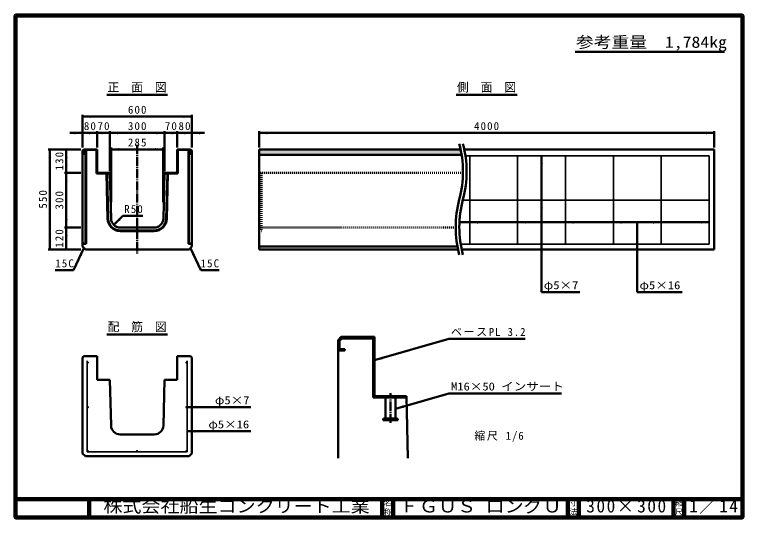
# Model space of a CAD drawing. Units: millimetres, scale not verified, with parts at other scales. Extents: x 100 to 4105, y 100 to 2870.
import ezdxf
from ezdxf.enums import TextEntityAlignment as Align

# ---------------------------------------------------------------- set-up
doc = ezdxf.new("R2010")
doc.units = ezdxf.units.MM
doc.header["$LTSCALE"] = 5
doc.linetypes.add('USER1', pattern=[13.4, 10, -1.2, 1, -1.2])
doc.linetypes.add('USER2', pattern=[2.2, 1, -1.2])
doc.layers.add('V-nasSTD', color=7, linetype='Continuous', lineweight=50)
doc.styles.add('ＭＳ ゴシック', font='')
doc.styles.get('ＭＳ ゴシック').set_extended_font_data('MS Gothic')

msp = doc.modelspace()

# ---------------------------------------------------------------- hatches: boundary and pattern name
at = {"layer": 'V-nasSTD'}
for points in [[(518.846, 2316.605), (473.846, 2309.105), (518.846, 2301.605)], [(1028.846, 2301.605), (1073.846, 2309.105), (1028.846, 2316.605)], [(428.846, 2211.605), (473.846, 2219.105), (428.846, 2226.605)], [(508.846, 2211.605), (553.846, 2219.105), (508.846, 2226.605)], [(578.846, 2211.605), (623.846, 2219.105), (578.846, 2226.605)], [(668.846, 2226.605), (623.846, 2219.105), (668.846, 2211.605)], [(878.846, 2211.605), (923.846, 2219.105), (878.846, 2226.605)], [(968.846, 2226.605), (923.846, 2219.105), (968.846, 2211.605)], [(1038.846, 2226.605), (993.846, 2219.105), (1038.846, 2211.605)], [(1118.846, 2226.605), (1073.846, 2219.105), (1118.846, 2211.605)], [(1488.846, 2226.605), (1443.846, 2219.105), (1488.846, 2211.605)], [(3898.846, 2211.605), (3943.846, 2219.105), (3898.846, 2226.605)], [(286.346, 2084.105), (293.846, 2129.105), (301.346, 2084.105)], [(376.346, 2084.105), (383.846, 2129.105), (391.346, 2084.105)], [(473.846, 2122.105), (473.846, 2099.105), (477.046, 2099.105), (477.046, 2120.779), (482.171, 2125.905), (550.646, 2125.905), (550.646, 1995.905), (623.926, 1995.905), (623.846, 1999.105), (553.846, 1999.105), (553.846, 2129.105), (480.846, 2129.105)], [(676.345, 2136.605), (631.345, 2129.105), (676.345, 2121.605)], [(871.345, 2121.605), (916.345, 2129.105), (871.345, 2136.605)], [(923.846, 1999.105), (923.766, 1995.905), (997.046, 1995.905), (997.046, 2125.905), (1065.52, 2125.905), (1070.646, 2120.779), (1070.646, 2099.105), (1073.846, 2099.105), (1073.846, 2122.105), (1066.846, 2129.105), (993.846, 2129.105), (993.846, 1999.105)], [(1443.846, 2099.105), (2556.567, 2099.105, 0.0129), (2551.02, 2129.105), (1443.846, 2129.105)], [(2988.346, 2049.105), (2995.846, 2094.105), (3003.346, 2049.105)], [(391.346, 2044.105), (383.846, 1999.105), (376.346, 2044.105)], [(376.346, 1954.105), (383.846, 1999.105), (391.346, 1954.105)], [(2988.346, 1804.105), (2995.846, 1849.105), (3003.346, 1804.105)], [(391.346, 1744.105), (383.846, 1699.105), (376.346, 1744.105)], [(671.717, 1750.433), (645.201, 1713.31), (682.324, 1739.827)], [(2646.346, 1720.605), (2601.346, 1728.105), (2646.346, 1735.605)], [(2909.346, 1720.605), (2864.346, 1728.105), (2909.346, 1735.605)], [(3172.346, 1720.605), (3127.346, 1728.105), (3172.346, 1735.605)], [(3435.346, 1720.605), (3390.346, 1728.105), (3435.346, 1735.605)], [(3608.346, 1735.605), (3653.346, 1728.105), (3608.346, 1720.605)], [(3871.346, 1735.605), (3916.346, 1728.105), (3871.346, 1720.605)], [(376.346, 1654.105), (383.846, 1699.105), (391.346, 1654.105)], [(301.346, 1624.105), (293.846, 1579.105), (286.346, 1624.105)], [(391.346, 1624.105), (383.846, 1579.105), (376.346, 1624.105)], [(2988.346, 1562.105), (2995.846, 1607.105), (3003.346, 1562.105)], [(481.346, 1586.605), (455.384, 1549.092), (468.954, 1542.699)], [(1066.346, 1586.605), (1092.308, 1549.092), (1078.738, 1542.699)], [(1877.728, 1023.034), (1915.228, 1023.034), (1915.228, 1031.034), (1885.728, 1031.034), (1885.728, 1077.221), (1898.542, 1090.034), (2069.728, 1090.034), (2069.728, 765.034), (2252.928, 765.034), (2252.728, 773.034), (2077.728, 773.034), (2077.728, 1098.034), (1895.228, 1098.034), (1877.728, 1080.534), (1877.728, 430.534)], [(2123.044, 974.621), (2077.728, 969.351), (2118.885, 989.033)], [(498.846, 956.869, 1), (504.846, 956.869, 1)], [(1048.846, 956.869, 1), (1042.846, 956.869, 1)], [(2238.044, 707.804), (2192.728, 702.534), (2233.885, 722.216)], [(498.846, 711.869, 1), (504.846, 711.869, 1)], [(1048.846, 711.869, 1), (1042.846, 711.869, 1)], [(1093.846, 719.369), (1048.846, 711.869), (1093.846, 704.369)], [(1093.846, 586.61), (1048.846, 579.11), (1093.846, 571.61)], [(501.846, 466.869, 0.66818), (503.967, 471.99, 0.66818), (498.846, 469.869, 0.41421)], [(773.846, 466.869, 1), (773.846, 472.869, 1)], [(1045.846, 466.869, 0.41421), (1048.846, 469.869, 0.66818), (1043.724, 471.99, 0.66818)]]:
    msp.add_hatch(color=256, dxfattribs=at).paths.add_polyline_path(points)

# ---------------------------------------------------------------- linework, layer by layer
at = {"layer": 'V-nasSTD', "lineweight": 100}
for p, q in [((105, 2865), (105, 105)), ((4100, 2865), (105, 2865)), ((4100, 105), (4100, 2865)), ((105, 205), (4100, 205)), ((510, 205), (510, 105)), ((2120, 205), (2120, 105)), ((2180, 205), (2180, 105)), ((3140, 205), (3140, 105)), ((3200, 205), (3200, 105)), ((3720, 205), (3720, 105)), ((3780, 205), (3780, 105)), ((105, 105), (4100, 105))]:
    msp.add_line(p, q, dxfattribs=at)
at = {"layer": 'V-nasSTD'}
for p, q in [((3180.536, 2664.753), (4000.536, 2664.753)), ((606.846, 2429.105), (940.846, 2429.105)), ((2526.846, 2429.105), (2860.846, 2429.105)), ((473.846, 2319.105), (473.846, 2139.105)), ((1073.846, 2309.105), (473.846, 2309.105)), ((1073.846, 2319.105), (1073.846, 2139.105)), ((473.846, 2219.105), (403.846, 2219.105)), ((553.846, 2219.105), (473.846, 2219.105)), ((553.846, 2229.105), (553.846, 2139.105)), ((623.846, 2219.105), (553.846, 2219.105)), ((623.846, 2229.105), (623.846, 2009.105)), ((923.846, 2219.105), (623.846, 2219.105)), ((923.846, 2229.105), (923.846, 2009.105)), ((993.846, 2219.105), (923.846, 2219.105)), ((993.846, 2229.105), (993.846, 2139.105)), ((1073.846, 2219.105), (993.846, 2219.105)), ((1143.846, 2219.105), (1073.846, 2219.105)), ((1443.846, 2229.105), (1443.846, 2139.105)), ((3943.846, 2219.105), (1443.846, 2219.105)), ((3943.846, 2229.105), (3943.846, 2139.105)), ((463.846, 2129.105), (283.846, 2129.105)), ((293.846, 2129.105), (293.846, 1579.105)), ((383.846, 2129.105), (383.846, 1999.105)), ((480.846, 2129.105), (473.846, 2122.105)), ((480.846, 2129.105), (473.846, 2122.105)), ((482.171, 2125.905), (477.046, 2120.779)), ((477.046, 2120.779), (482.171, 2125.905)), ((480.846, 2129.105), (553.846, 2129.105)), ((553.846, 2129.105), (480.846, 2129.105)), ((550.646, 2125.905), (482.171, 2125.905)), ((482.171, 2125.905), (550.646, 2125.905)), ((489.846, 2125.905), (489.846, 1612.105)), ((492.846, 2125.905), (492.846, 1609.105)), ((550.646, 2125.905), (550.646, 1995.905)), ((550.646, 2125.905), (550.646, 1995.905)), ((553.846, 2129.105), (553.846, 1999.105)), ((553.846, 1999.105), (553.846, 2129.105)), ((631.345, 2139.105), (631.345, 1839.105)), ((631.345, 2129.105), (916.345, 2129.105)), ((916.345, 2139.105), (916.345, 1839.105)), ((1066.846, 2129.105), (993.846, 2129.105)), ((993.846, 2129.105), (993.846, 1999.105)), ((1066.846, 2129.105), (993.846, 2129.105)), ((993.846, 2129.105), (993.846, 1999.105)), ((997.046, 2125.905), (997.046, 1995.905)), ((997.046, 2125.905), (1065.52, 2125.905)), ((997.046, 1995.905), (997.046, 2125.905)), ((997.046, 2125.905), (1065.52, 2125.905)), ((1054.846, 1609.105), (1054.846, 2125.905)), ((1057.846, 1612.105), (1057.846, 2125.905)), ((1065.52, 2125.905), (1070.646, 2120.779)), ((1065.52, 2125.905), (1070.646, 2120.779)), ((1066.846, 2129.105), (1073.846, 2122.105)), ((1073.846, 2122.105), (1066.846, 2129.105)), ((1443.846, 2129.105), (1443.846, 1579.105)), ((2551.02, 2129.105), (1443.846, 2129.105)), ((1443.846, 2099.105), (1443.846, 2129.105)), ((1443.846, 2129.105), (2551.02, 2129.105)), ((2551.02, 2129.105), (1443.846, 2129.105)), ((1443.846, 2129.105), (1443.846, 2099.105)), ((2571.02, 2129.105), (3943.846, 2129.105)), ((3943.846, 1579.105), (3943.846, 2129.105)), ((473.846, 1594.105), (473.846, 2122.105)), ((473.846, 2122.105), (473.846, 2099.105)), ((477.046, 2099.105), (473.846, 2099.105)), ((473.846, 2099.105), (477.046, 2099.105)), ((477.046, 2120.779), (477.046, 2099.105)), ((477.046, 2099.105), (477.046, 2120.779)), ((1070.646, 2120.779), (1070.646, 2099.105)), ((1070.646, 2120.779), (1070.646, 2099.105)), ((1070.646, 2099.105), (1073.846, 2099.105)), ((1070.646, 2099.105), (1073.846, 2099.105)), ((1073.846, 1594.105), (1073.846, 2122.105)), ((1073.846, 2099.105), (1073.846, 2122.105)), ((2556.567, 2099.105), (1443.846, 2099.105)), ((2556.567, 2099.105), (1443.846, 2099.105)), ((1443.846, 2099.105), (2556.567, 2099.105)), ((2995.846, 2094.105), (2995.846, 1344.105)), ((463.846, 1999.105), (373.846, 1999.105)), ((383.846, 1999.105), (383.846, 1699.105)), ((623.926, 1995.905), (550.646, 1995.905)), ((550.646, 1995.905), (623.926, 1995.905)), ((553.846, 1999.105), (623.846, 1999.105)), ((623.846, 1999.105), (553.846, 1999.105)), ((604.92, 1995.905), (611.133, 1747.38)), ((607.921, 1995.905), (614.132, 1747.455)), ((623.846, 1999.105), (630.127, 1747.855)), ((623.926, 1995.905), (623.846, 1999.105)), ((923.846, 1999.105), (917.564, 1747.855)), ((923.846, 1999.105), (923.766, 1995.905)), ((923.766, 1995.905), (997.046, 1995.905)), ((923.766, 1995.905), (997.046, 1995.905)), ((923.846, 1999.105), (993.846, 1999.105)), ((993.846, 1999.105), (923.846, 1999.105)), ((939.771, 1995.905), (933.559, 1747.455)), ((942.772, 1995.905), (936.559, 1747.38)), ((645.201, 1713.31), (694.698, 1762.808)), ((694.698, 1762.808), (804.698, 1762.808)), ((3916.346, 1728.105), (2544.973, 1728.105)), ((3521.846, 1728.105), (3521.846, 1344.105)), ((463.846, 1699.105), (373.846, 1699.105)), ((383.846, 1699.105), (383.846, 1579.105)), ((680.111, 1699.105), (867.58, 1699.105)), ((680.111, 1683.105), (867.58, 1683.105)), ((680.111, 1680.105), (867.58, 1680.105)), ((489.846, 1612.105), (473.846, 1612.105)), ((473.846, 1609.105), (492.846, 1609.105)), ((489.846, 1612.105), (492.846, 1609.105)), ((1057.846, 1612.105), (1054.846, 1609.105)), ((1054.846, 1609.105), (1073.846, 1609.105)), ((1057.846, 1612.105), (1073.846, 1612.105)), ((463.846, 1579.105), (283.846, 1579.105)), ((423.777, 1464.397), (481.346, 1586.605)), ((473.846, 1594.105), (488.846, 1579.105)), ((488.846, 1579.105), (1058.846, 1579.105)), ((1073.846, 1594.105), (1058.846, 1579.105)), ((1123.914, 1464.397), (1066.346, 1586.605)), ((2533.698, 1594.105), (1443.846, 1594.105)), ((2536.672, 1579.105), (1443.846, 1579.105)), ((3943.846, 1579.105), (2556.672, 1579.105)), ((323.777, 1464.397), (423.777, 1464.397)), ((1123.914, 1464.397), (1223.914, 1464.397)), ((2995.846, 1344.105), (3205.846, 1344.105)), ((3521.846, 1344.105), (3767.846, 1344.105)), ((606.846, 1111.869), (940.846, 1111.869)), ((1895.228, 1098.034), (1877.728, 1080.534)), ((1895.228, 1098.034), (1877.728, 1080.534)), ((1898.542, 1090.034), (1885.728, 1077.221)), ((1885.728, 1077.221), (1898.542, 1090.034)), ((1895.228, 1098.034), (2077.728, 1098.034)), ((2077.728, 1098.034), (1895.228, 1098.034)), ((2069.728, 1090.034), (1898.542, 1090.034)), ((1898.542, 1090.034), (2069.728, 1090.034)), ((2069.728, 1090.034), (2069.728, 765.034)), ((2069.728, 1090.034), (2069.728, 765.034)), ((2077.728, 1098.034), (2077.728, 773.034)), ((2077.728, 773.034), (2077.728, 1098.034)), ((2486.482, 1087.298), (2077.728, 969.351)), ((2486.482, 1087.298), (2906.482, 1087.298)), ((1877.728, 430.534), (1877.728, 1080.534)), ((1877.728, 1080.534), (1877.728, 430.534)), ((1885.728, 1077.221), (1885.728, 1031.034)), ((1885.728, 1031.034), (1885.728, 1077.221)), ((1915.228, 1023.034), (1877.728, 1023.034)), ((1877.728, 1023.034), (1915.228, 1023.034)), ((1877.728, 430.534), (1877.728, 1023.034)), ((1915.228, 1031.034), (1885.728, 1031.034)), ((1915.228, 1031.034), (1885.728, 1031.034)), ((1915.228, 1031.034), (1915.228, 1023.034)), ((1915.228, 1023.034), (1915.228, 1031.034)), ((473.846, 984.869), (480.846, 991.869)), ((473.846, 984.869), (473.846, 456.869)), ((480.846, 991.869), (553.846, 991.869)), ((553.846, 991.869), (553.846, 861.869)), ((1066.846, 991.869), (993.846, 991.869)), ((993.846, 991.869), (993.846, 861.869)), ((1066.846, 991.869), (1073.846, 984.869)), ((1073.846, 456.869), (1073.846, 984.869)), ((553.846, 861.869), (623.846, 861.869)), ((623.846, 861.869), (630.127, 610.62)), ((923.846, 861.869), (917.564, 610.62)), ((923.846, 861.869), (993.846, 861.869)), ((2252.928, 765.034), (2069.728, 765.034)), ((2069.728, 765.034), (2252.928, 765.034)), ((2077.728, 773.034), (2252.728, 773.034)), ((2252.728, 773.034), (2077.728, 773.034)), ((2137.728, 655.034), (2137.728, 765.034)), ((2486.482, 787.298), (2192.728, 702.534)), ((2192.728, 655.034), (2192.728, 765.034)), ((2252.728, 773.034), (2261.291, 430.534)), ((2252.928, 765.034), (2252.728, 773.034)), ((2486.482, 787.298), (3104.482, 787.298)), ((1048.846, 711.869), (1398.846, 711.869)), ((2127.728, 650.034), (2125.228, 644.911)), ((2125.228, 640.034), (2125.228, 645.034)), ((2127.728, 650.034), (2202.728, 650.034)), ((2202.728, 650.034), (2205.228, 645.034)), ((2205.228, 640.034), (2205.228, 645.034)), ((2125.228, 640.034), (2205.228, 640.034)), ((680.111, 561.869), (867.58, 561.869)), ((1048.846, 579.11), (1398.846, 579.11)), ((473.846, 456.869), (488.846, 441.869)), ((488.846, 441.869), (1058.846, 441.869)), ((1073.846, 456.869), (1058.846, 441.869))]:
    msp.add_line(p, q, dxfattribs=at)
at = {"layer": 'V-nasSTD', "linetype": 'USER1'}
for p, q in [((773.846, 2154.105), (773.846, 1554.105)), ((2165.228, 625.034), (2165.228, 788.034))]:
    msp.add_line(p, q, dxfattribs=at)
at = {"layer": 'V-nasSTD', "lineweight": 35}
for p, q in [((2577.337, 2094.105), (3916.346, 2094.105)), ((2601.346, 2094.105), (2601.346, 1607.105)), ((2864.346, 2094.105), (2864.346, 1607.105)), ((3127.346, 2094.105), (3127.346, 1607.105)), ((3390.346, 2094.105), (3390.346, 1607.105)), ((3653.346, 2094.105), (3653.346, 1607.105)), ((3916.346, 2094.105), (3916.346, 1607.105)), ((3916.346, 1849.105), (2562.535, 1849.105)), ((2551.445, 1607.105), (3916.346, 1607.105)), ((498.846, 966.869), (498.846, 466.869)), ((1048.846, 966.869), (1048.846, 466.869)), ((498.846, 466.869), (1048.846, 466.869))]:
    msp.add_line(p, q, dxfattribs=at)
at = {"layer": 'V-nasSTD', "linetype": 'USER2'}
for p, q in [((2563.798, 1999.105), (1443.846, 1999.105)), ((1456.346, 1999.105), (1456.346, 1680.105)), ((2523.851, 1699.105), (1443.846, 1699.105)), ((1443.846, 1680.105), (1456.346, 1680.105))]:
    msp.add_line(p, q, dxfattribs=at)
at = {"layer": 'V-nasSTD', "lineweight": 13}
msp.add_lwpolyline([(100, 100), (100, 2870), (4105, 2870), (4105, 100)], close=True, dxfattribs=at)
at = {"layer": 'V-nasSTD', "lineweight": 35}
for centre in [(501.846, 956.869), (1045.846, 956.869), (501.846, 711.869), (1045.846, 711.869), (501.846, 469.869), (773.846, 469.869), (1045.846, 469.869)]:
    msp.add_circle(centre, 3, dxfattribs=at)
at = {"layer": 'V-nasSTD'}
for centre, radius, start, end in [((1972.439, 2006.605), 591.406, 345.05688, 14.94312), ((1992.439, 2006.605), 591.406, 345.05688, 14.94312), ((3115.252, 1701.605), 591.406, 165.05688, 194.94312), ((3135.252, 1701.605), 591.406, 165.05688, 194.94312), ((680.111, 1749.105), 69, 181.4321, 270), ((680.111, 1749.105), 66, 181.4321, 270), ((680.111, 1749.105), 50, 181.4321, 270), ((867.58, 1749.105), 50, 270, 358.5679), ((867.58, 1749.105), 66, 270, 358.5679), ((867.58, 1749.105), 69, 270, 358.5679), ((2125.228, 628.784), 21.25, 61.92751, 83.4286), ((2132.728, 655.034), 5, 270, 0), ((2133.666, 643.784), 4.062, 292.61986, 67.38014), ((2156.791, 643.784), 4.062, 112.61986, 247.38014), ((2165.228, 628.784), 21.25, 61.92751, 118.07249), ((2173.666, 643.784), 4.062, 292.61986, 67.38014), ((2197.728, 655.034), 5, 180, 270), ((2196.791, 643.784), 4.062, 112.61986, 247.38014), ((2205.228, 628.784), 21.25, 96.56708, 118.07249), ((680.111, 611.869), 50, 181.4321, 270), ((867.58, 611.869), 50, 270, 358.5679)]:
    msp.add_arc(centre, radius, start, end, dxfattribs=at)

# ---------------------------------------------------------------- texts
at = {"layer": 'V-nasSTD', "style": 'ＭＳ ゴシック'}
for s, height, width, p in [('参考重量\u30001,784kg', 62.32, 1.15, (3184.536, 2749.753)), ('φ5×7', 43.99, 1.15, (3007.846, 1404.105)), ('φ5×16', 43.99, 1.15, (3533.846, 1404.105)), ('M16×50 インサート', 43.99, 1.15, (2498.482, 847.298)), ('φ5×7', 43.99, 1.15, (1200.846, 771.869)), ('φ5×16', 43.99, 1.15, (1164.846, 639.11)), ('株式会社船生コンクリート工業', 69.65, 1.1, (588.279, 202.55)), ('ＦＧＵＳ ロングＵ', 69.65, 1.1, (2218.25, 202.47))]:
    msp.add_text(s, height=height, dxfattribs=dict(at, width=width)).set_placement(p, align=Align.TOP_LEFT)
for s, height, p in [('正\u3000面\u3000図', 47.65, (610.842, 2494.105)), ('側\u3000面\u3000図', 47.65, (2530.842, 2494.105)), ('配\u3000筋\u3000図', 47.65, (610.842, 1176.869)), ('名', 30.79, (2128.982, 200.999)), ('寸', 30.79, (3148.982, 200.999)), ('縮', 30.79, (3728.982, 200.999)), ('称', 30.79, (2128.976, 151.01)), ('法', 30.79, (3148.976, 151.01)), ('尺', 30.79, (3728.976, 151.01))]:
    msp.add_text(s, height=height, dxfattribs=at).set_placement(p, align=Align.TOP_LEFT)
at = {"layer": 'V-nasSTD', "attachment_point": 1, "style": 'ＭＳ ゴシック'}
for s, insert, char_height in [('\\T1.2;600', (722.859, 2369.105), 43.99), ('\\T1.2;80', (480.846, 2279.105), 43.99), ('\\T1.2;70', (555.846, 2279.105), 43.99), ('\\T1.2;300', (722.859, 2279.105), 43.99), ('\\T1.2;70', (925.846, 2279.105), 43.99), ('\\T1.2;80', (1000.846, 2279.105), 43.99), ('\\T1.2;4000', (2624.74, 2279.105), 43.99), ('\\T1.2;285', (722.859, 2189.105), 43.99), ('\\T1.2;R50', (702.698, 1822.808), 43.99), ('\\T1.2;15C', (323.777, 1524.397), 43.99), ('\\T1.2;15C', (1121.914, 1524.397), 43.99), ('\\T1.15;ベースPL\\~3.2', (2498.482, 1147.298), 43.99), ('\\T1.15;縮尺\\~1/6', (2626.444, 576.599), 43.99), ('\\T1.18;300×300', (3241.581, 202.508), 69.65), ('\\T1.16;1／14', (3807.033, 202.582), 69.65)]:
    msp.add_mtext(s, dxfattribs=dict(at, insert=insert, char_height=char_height))
at = {"layer": 'V-nasSTD', "char_height": 43.99, "attachment_point": 1, "rotation": 90, "style": 'ＭＳ ゴシック'}
for s, insert in [('\\T1.2;130', (323.846, 2013.118)), ('\\T1.2;550', (233.846, 1803.118)), ('\\T1.2;300', (323.846, 1798.118)), ('\\T1.2;120', (323.846, 1588.118))]:
    msp.add_mtext(s, dxfattribs=dict(at, insert=insert))

doc.saveas('drawing.dxf')
